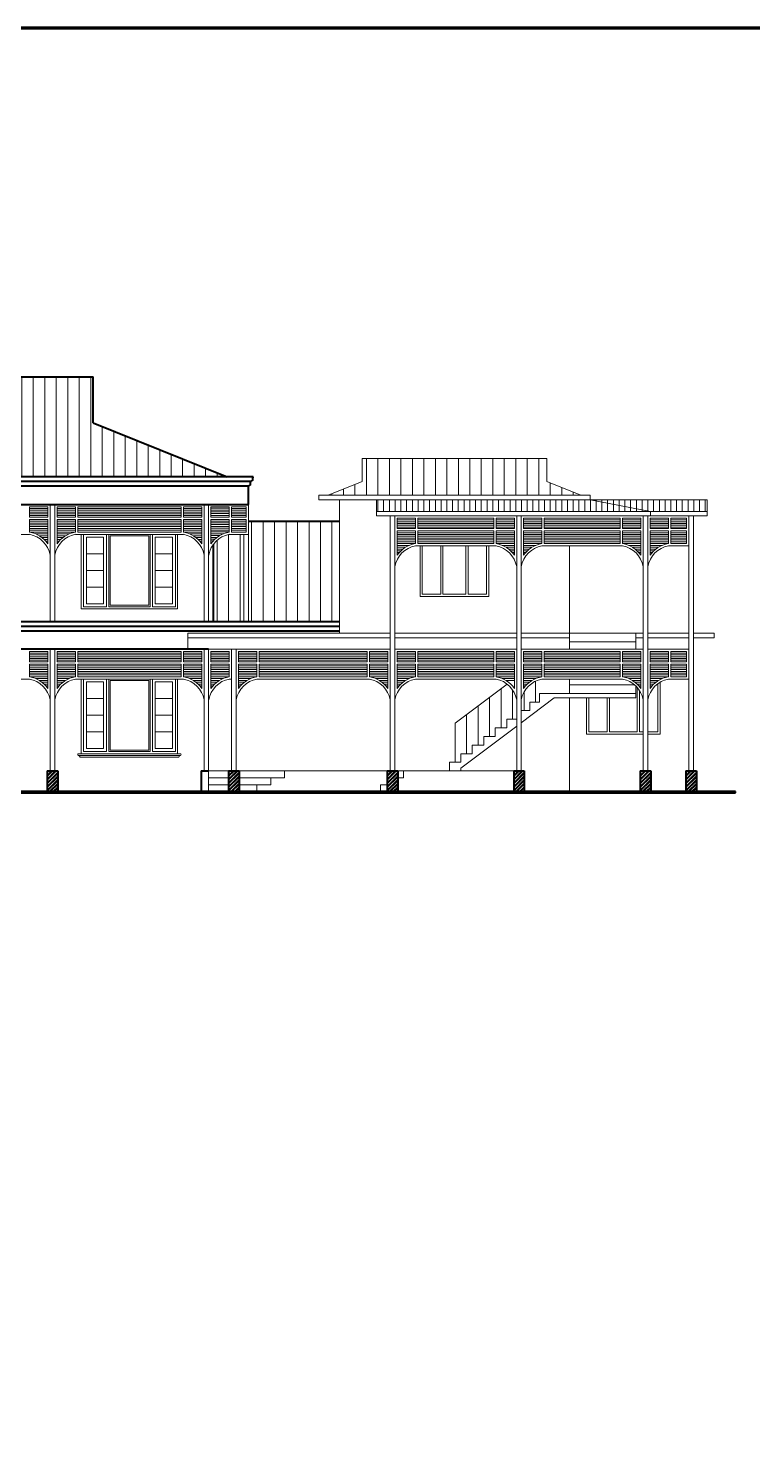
# Model space of a CAD drawing. Header units: inches. Extents: x 1367 to 15762, y 1989 to 8927.
# Drawn here: x 7820.79 to 7836.55, y 2019.5 to 2050.31 of the extents above; entities that cross this region are included whole.
import ezdxf

# ---------------------------------------------------------------- set-up
doc = ezdxf.new("R2010")
doc.units = ezdxf.units.IN
doc.header["$MEASUREMENT"] = 0
for name, color, linetype, lineweight in [('EXIST.', 21, 'Continuous', 20), ('FORM', 2, 'Continuous', 70), ('hatch', 8, 'Continuous', 5), ('proj', 31, 'Continuous', 15), ('wall', 1, 'Continuous', 40), ('win', 60, 'Continuous', 9)]:
    doc.layers.add(name, color=color, linetype=linetype, lineweight=lineweight)

msp = doc.modelspace()

# ---------------------------------------------------------------- hatches: boundary and pattern name
at = {"layer": 'hatch'}
h = msp.add_hatch(dxfattribs=at)
h.set_pattern_fill('ANSI31', color=256, scale=2, angle=45, style=0)
h.set_pattern_definition([(90, (8000.89374, 1702.89322), (-0.25, 6e-17), [])])
h.paths.add_polyline_path([(7807.306, 2040.54), (7813.46, 2040.54), (7814.024, 2040.54), (7816.21, 2041.425), (7818.396, 2040.54), (7818.96, 2040.54), (7825.114, 2040.54), (7822.198, 2041.72), (7822.198, 2042.72), (7810.222, 2042.72), (7810.222, 2041.72)])
h.paths.add_polyline_path([(7800.624, 2037.39), (7806.842, 2037.39), (7806.842, 2039.57), (7803.54, 2039.57), (7803.54, 2038.57)])
h.paths.add_polyline_path([(7806.942, 2037.39), (7807.61, 2037.39), (7807.61, 2039.069, 0.188543), (7807.26, 2039.29), (7806.942, 2039.29)])
h.paths.add_polyline_path([(7824.81, 2037.39), (7825.478, 2037.39), (7825.478, 2039.29), (7825.16, 2039.29, 0.188543), (7824.81, 2039.069)])
h.paths.add_polyline_path([(7825.578, 2037.39), (7827.56, 2037.39), (7827.56, 2039.57), (7825.578, 2039.57)])
h = msp.add_hatch(dxfattribs=at)
h.set_pattern_fill('ANSI31', color=256, scale=2, angle=45, style=0)
h.set_pattern_definition([(90, (8000.89374, 1787.51743), (-0.25, 6e-17), [])])
h.paths.add_polyline_path([(7827.31, 2040.14), (7832.81, 2040.14), (7832.069, 2040.44), (7832.069, 2040.944), (7828.051, 2040.944), (7828.051, 2040.44)])
h = msp.add_hatch(dxfattribs=at)
h.set_pattern_fill('ANSI31', color=256, angle=45, style=0)
h.set_pattern_definition([(90, (8000.89374, 1804.62472), (-0.125, 3e-17), [])])
h.paths.add_polyline_path([(7834.324, 2039.79), (7833.01, 2040.04), (7832.064, 2040.04), (7828.36, 2040.04), (7828.36, 2039.79)])
h.paths.add_polyline_path([(7833.01, 2040.04), (7834.324, 2039.79), (7835.56, 2039.79), (7835.56, 2040.04)])
at = {"layer": 'proj'}
h = msp.add_hatch(dxfattribs=at)
h.set_pattern_fill('ANSI32', color=256, scale=0.15, style=0)
h.set_pattern_definition([(45, (7843.912924, 1992.325075), (-0.039774756, 0.039774756), []), (45, (7843.93944, 1992.325075), (-0.039774756, 0.039774756), [])])
h.paths.add_polyline_path([(7821.195, 2033.69), (7821.425, 2033.69), (7821.425, 2034.14), (7821.195, 2034.14)])
h = msp.add_hatch(dxfattribs=at)
h.set_pattern_fill('ANSI32', color=256, scale=0.15, style=0)
h.set_pattern_definition([(45, (7847.862924, 1992.325075), (-0.039774756, 0.039774756), []), (45, (7847.88944, 1992.325075), (-0.039774756, 0.039774756), [])])
h.paths.add_polyline_path([(7825.145, 2033.69), (7825.375, 2033.69), (7825.375, 2034.14), (7825.145, 2034.14)])
h = msp.add_hatch(dxfattribs=at)
h.set_pattern_fill('ANSI32', color=256, scale=0.15, style=0)
h.set_pattern_definition([(45, (7851.312924, 1992.325075), (-0.039774756, 0.039774756), []), (45, (7851.33944, 1992.325075), (-0.039774756, 0.039774756), [])])
h.paths.add_polyline_path([(7828.595, 2033.69), (7828.825, 2033.69), (7828.825, 2034.14), (7828.595, 2034.14)])
h = msp.add_hatch(dxfattribs=at)
h.set_pattern_fill('ANSI32', color=256, scale=0.15, style=0)
h.set_pattern_definition([(45, (7854.06638, 1992.325075), (-0.039774756, 0.039774756), []), (45, (7854.0929, 1992.325075), (-0.039774756, 0.039774756), [])])
h.paths.add_polyline_path([(7831.349, 2033.69), (7831.579, 2033.69), (7831.579, 2034.14), (7831.349, 2034.14)])
h = msp.add_hatch(dxfattribs=at)
h.set_pattern_fill('ANSI32', color=256, scale=0.15, style=0)
h.set_pattern_definition([(45, (7856.81984, 1992.325075), (-0.039774756, 0.039774756), []), (45, (7856.846355, 1992.325075), (-0.039774756, 0.039774756), [])])
h.paths.add_polyline_path([(7834.102, 2033.69), (7834.332, 2033.69), (7834.332, 2034.14), (7834.102, 2034.14)])
h = msp.add_hatch(dxfattribs=at)
h.set_pattern_fill('ANSI32', color=256, scale=0.15, style=0)
h.set_pattern_definition([(45, (7857.812924, 1992.325075), (-0.039774756, 0.039774756), []), (45, (7857.83944, 1992.325075), (-0.039774756, 0.039774756), [])])
h.paths.add_polyline_path([(7835.095, 2033.69), (7835.325, 2033.69), (7835.325, 2034.14), (7835.095, 2034.14)])
at = {"layer": 'wall'}
for points in [[(7816.21, 2033.69), (7832.41, 2033.69), (7832.41, 2033.66), (7816.21, 2033.66)], [(7836.177, 2033.69), (7832.416, 2033.69), (7832.416, 2033.66), (7836.177, 2033.66)]]:
    msp.add_hatch(color=256, dxfattribs=at).paths.add_polyline_path(points)

# ---------------------------------------------------------------- linework, layer by layer
at = {"layer": 'EXIST.'}
for p, q in [((7832.069, 2040.944), (7828.051, 2040.944)), ((7828.051, 2040.44), (7828.051, 2040.944)), ((7832.069, 2040.44), (7832.069, 2040.944)), ((7828.051, 2040.44), (7827.31, 2040.14)), ((7832.069, 2040.44), (7832.81, 2040.14)), ((7833.01, 2040.14), (7827.11, 2040.14)), ((7827.11, 2040.04), (7827.11, 2040.14)), ((7833.01, 2040.04), (7827.11, 2040.04)), ((7827.56, 2037.14), (7827.56, 2040.04)), ((7828.36, 2039.69), (7828.36, 2040.04)), ((7833.01, 2040.04), (7832.064, 2040.04)), ((7833.01, 2040.04), (7833.01, 2040.14)), ((7833.01, 2040.04), (7834.324, 2039.79)), ((7833.01, 2040.04), (7835.56, 2040.04)), ((7835.56, 2040.04), (7835.56, 2039.79)), ((7821.21, 2039.89), (7820.81, 2039.89)), ((7820.81, 2039.89), (7820.81, 2039.665)), ((7821.21, 2039.665), (7820.81, 2039.665)), ((7821.21, 2039.665), (7821.21, 2039.89)), ((7821.26, 2039.94), (7821.26, 2037.39)), ((7821.36, 2039.34), (7821.36, 2039.94)), ((7821.41, 2039.665), (7821.41, 2039.89)), ((7821.41, 2039.89), (7821.81, 2039.89)), ((7821.41, 2039.665), (7821.81, 2039.665)), ((7821.81, 2039.89), (7821.81, 2039.665)), ((7821.86, 2039.89), (7824.11, 2039.89)), ((7821.86, 2039.89), (7821.86, 2039.665)), ((7821.86, 2039.665), (7824.11, 2039.665)), ((7824.11, 2039.89), (7824.11, 2039.665)), ((7824.16, 2039.89), (7824.56, 2039.89)), ((7824.16, 2039.89), (7824.16, 2039.665)), ((7824.16, 2039.665), (7824.56, 2039.665)), ((7824.56, 2039.665), (7824.56, 2039.89)), ((7824.61, 2039.94), (7824.61, 2037.39)), ((7824.71, 2039.94), (7824.71, 2037.39)), ((7825.16, 2039.89), (7824.76, 2039.89)), ((7824.76, 2039.665), (7824.76, 2039.89)), ((7825.16, 2039.665), (7824.76, 2039.665)), ((7825.16, 2039.89), (7825.16, 2039.665)), ((7825.528, 2039.89), (7825.21, 2039.89)), ((7825.21, 2039.89), (7825.21, 2039.665)), ((7825.528, 2039.665), (7825.21, 2039.665)), ((7825.528, 2039.89), (7825.528, 2039.665)), ((7825.578, 2039.94), (7825.578, 2039.29)), ((7825.578, 2039.94), (7825.578, 2037.39)), ((7828.36, 2039.79), (7835.56, 2039.79)), ((7828.36, 2039.69), (7831.514, 2039.69)), ((7828.66, 2039.69), (7828.66, 2034.14)), ((7828.76, 2039.69), (7828.76, 2034.14)), ((7831.414, 2039.69), (7831.414, 2034.14)), ((7831.414, 2039.69), (7831.414, 2034.14)), ((7831.514, 2039.69), (7831.514, 2034.14)), ((7835.56, 2039.69), (7831.514, 2039.69)), ((7834.167, 2039.69), (7834.167, 2034.14)), ((7834.167, 2039.69), (7834.167, 2034.14)), ((7834.267, 2039.69), (7834.267, 2034.14)), ((7835.16, 2039.69), (7834.267, 2039.69)), ((7834.324, 2039.69), (7834.324, 2039.79)), ((7835.16, 2039.69), (7835.16, 2034.14)), ((7835.26, 2039.69), (7835.26, 2034.14)), ((7835.56, 2039.69), (7835.56, 2039.79)), ((7820.81, 2039.615), (7821.21, 2039.615)), ((7820.81, 2039.615), (7820.81, 2039.34)), ((7821.21, 2039.615), (7820.81, 2039.615)), ((7821.21, 2039.615), (7820.81, 2039.615)), ((7820.815, 2039.34), (7820.81, 2039.34)), ((7821.21, 2039.085), (7821.21, 2039.615)), ((7821.36, 2039.34), (7821.36, 2037.39)), ((7821.41, 2039.615), (7821.81, 2039.615)), ((7821.41, 2039.615), (7821.81, 2039.615)), ((7821.41, 2039.085), (7821.41, 2039.615)), ((7821.81, 2039.615), (7821.41, 2039.615)), ((7821.805, 2039.34), (7821.81, 2039.34)), ((7821.81, 2039.615), (7821.81, 2039.34)), ((7821.86, 2039.615), (7821.86, 2039.34)), ((7821.86, 2039.615), (7824.11, 2039.615)), ((7821.86, 2039.615), (7824.11, 2039.615)), ((7824.11, 2039.615), (7821.86, 2039.615)), ((7821.86, 2039.34), (7824.11, 2039.34)), ((7824.11, 2039.615), (7824.11, 2039.34)), ((7824.56, 2039.615), (7824.16, 2039.615)), ((7824.16, 2039.615), (7824.16, 2039.34)), ((7824.16, 2039.615), (7824.56, 2039.615)), ((7824.16, 2039.615), (7824.56, 2039.615)), ((7824.16, 2039.34), (7824.165, 2039.34)), ((7824.56, 2039.085), (7824.56, 2039.615)), ((7824.76, 2039.085), (7824.76, 2039.615)), ((7825.16, 2039.615), (7824.76, 2039.615)), ((7825.16, 2039.34), (7825.155, 2039.34)), ((7825.16, 2039.615), (7825.16, 2039.34)), ((7825.528, 2039.615), (7825.21, 2039.615)), ((7825.21, 2039.615), (7825.21, 2039.34)), ((7825.528, 2039.34), (7825.21, 2039.34)), ((7825.528, 2039.615), (7825.528, 2039.34)), ((7828.81, 2039.64), (7829.21, 2039.64)), ((7828.81, 2039.415), (7828.81, 2039.64)), ((7828.81, 2039.415), (7829.21, 2039.415)), ((7829.21, 2039.365), (7828.81, 2039.365)), ((7828.81, 2038.835), (7828.81, 2039.365)), ((7828.81, 2039.365), (7829.21, 2039.365)), ((7828.81, 2039.365), (7829.21, 2039.365)), ((7829.21, 2039.64), (7829.21, 2039.415)), ((7829.21, 2039.365), (7829.21, 2039.09)), ((7830.914, 2039.64), (7829.26, 2039.64)), ((7829.26, 2039.64), (7829.26, 2039.415)), ((7830.914, 2039.415), (7829.26, 2039.415)), ((7829.26, 2039.365), (7830.914, 2039.365)), ((7830.914, 2039.365), (7829.26, 2039.365)), ((7830.914, 2039.365), (7829.26, 2039.365)), ((7829.26, 2039.365), (7829.26, 2039.09)), ((7830.914, 2039.64), (7830.914, 2039.415)), ((7830.914, 2039.365), (7830.914, 2039.09)), ((7830.964, 2039.64), (7830.964, 2039.415)), ((7831.364, 2039.64), (7830.964, 2039.64)), ((7831.364, 2039.415), (7830.964, 2039.415)), ((7830.964, 2039.365), (7831.364, 2039.365)), ((7830.964, 2039.365), (7830.964, 2039.09)), ((7831.364, 2039.365), (7830.964, 2039.365)), ((7831.364, 2039.365), (7830.964, 2039.365)), ((7831.364, 2039.415), (7831.364, 2039.64)), ((7831.364, 2038.835), (7831.364, 2039.365)), ((7831.564, 2039.64), (7831.964, 2039.64)), ((7831.564, 2039.415), (7831.564, 2039.64)), ((7831.564, 2039.415), (7831.964, 2039.415)), ((7831.964, 2039.365), (7831.564, 2039.365)), ((7831.564, 2038.835), (7831.564, 2039.365)), ((7831.564, 2039.365), (7831.964, 2039.365)), ((7831.564, 2039.365), (7831.964, 2039.365)), ((7831.964, 2039.64), (7831.964, 2039.415)), ((7831.964, 2039.365), (7831.964, 2039.09)), ((7833.667, 2039.64), (7832.014, 2039.64)), ((7832.014, 2039.64), (7832.014, 2039.415)), ((7833.667, 2039.415), (7832.014, 2039.415)), ((7832.014, 2039.365), (7833.667, 2039.365)), ((7833.667, 2039.365), (7832.014, 2039.365)), ((7833.667, 2039.365), (7832.014, 2039.365)), ((7832.014, 2039.365), (7832.014, 2039.09)), ((7833.667, 2039.64), (7833.667, 2039.415)), ((7833.667, 2039.365), (7833.667, 2039.09)), ((7833.717, 2039.64), (7833.717, 2039.415)), ((7834.117, 2039.64), (7833.717, 2039.64)), ((7834.117, 2039.415), (7833.717, 2039.415)), ((7833.717, 2039.365), (7834.117, 2039.365)), ((7833.717, 2039.365), (7833.717, 2039.09)), ((7834.117, 2039.365), (7833.717, 2039.365)), ((7834.117, 2039.365), (7833.717, 2039.365)), ((7834.117, 2039.415), (7834.117, 2039.64)), ((7834.117, 2038.835), (7834.117, 2039.365)), ((7834.317, 2039.64), (7834.717, 2039.64)), ((7834.317, 2039.415), (7834.317, 2039.64)), ((7834.317, 2039.415), (7834.717, 2039.415)), ((7834.717, 2039.365), (7834.317, 2039.365)), ((7834.317, 2038.835), (7834.317, 2039.365)), ((7834.317, 2039.365), (7834.717, 2039.365)), ((7834.317, 2039.365), (7834.717, 2039.365)), ((7834.717, 2039.64), (7834.717, 2039.415)), ((7834.717, 2039.365), (7834.717, 2039.09)), ((7834.767, 2039.64), (7835.11, 2039.64)), ((7834.767, 2039.64), (7834.767, 2039.415)), ((7834.767, 2039.415), (7835.11, 2039.415)), ((7835.11, 2039.365), (7834.767, 2039.365)), ((7834.767, 2039.365), (7835.11, 2039.365)), ((7834.767, 2039.365), (7835.11, 2039.365)), ((7834.767, 2039.365), (7834.767, 2039.09)), ((7835.11, 2039.64), (7835.11, 2039.415)), ((7835.11, 2039.365), (7835.11, 2039.09)), ((7820.81, 2039.29), (7818.11, 2039.29)), ((7821.81, 2039.29), (7824.16, 2039.29)), ((7825.578, 2039.29), (7825.16, 2039.29)), ((7825.478, 2039.29), (7825.478, 2037.39)), ((7829.205, 2039.09), (7829.21, 2039.09)), ((7830.964, 2039.04), (7829.21, 2039.04)), ((7830.914, 2039.09), (7829.26, 2039.09)), ((7830.968, 2039.09), (7830.964, 2039.09)), ((7831.959, 2039.09), (7831.964, 2039.09)), ((7833.717, 2039.04), (7831.964, 2039.04)), ((7833.667, 2039.09), (7832.014, 2039.09)), ((7832.56, 2037.14), (7832.56, 2039.04)), ((7833.722, 2039.09), (7833.717, 2039.09)), ((7834.712, 2039.09), (7834.717, 2039.09)), ((7834.717, 2039.04), (7835.16, 2039.04)), ((7834.767, 2039.09), (7835.11, 2039.09)), ((7828.66, 2037.14), (7824.26, 2037.14)), ((7824.26, 2037.04), (7824.26, 2037.14)), ((7828.66, 2037.04), (7824.26, 2037.04)), ((7824.26, 2037.04), (7824.26, 2036.79)), ((7831.414, 2037.14), (7828.76, 2037.14)), ((7831.414, 2037.04), (7828.76, 2037.04)), ((7834.167, 2037.14), (7831.514, 2037.14)), ((7832.56, 2037.04), (7831.514, 2037.04)), ((7832.56, 2036.79), (7832.56, 2037.14)), ((7834.01, 2036.953), (7832.56, 2036.953)), ((7834.01, 2036.79), (7834.01, 2037.14)), ((7834.167, 2037.04), (7834.01, 2037.04)), ((7835.16, 2037.14), (7834.267, 2037.14)), ((7835.16, 2037.04), (7834.267, 2037.04)), ((7835.71, 2037.14), (7835.26, 2037.14)), ((7835.71, 2037.04), (7835.26, 2037.04)), ((7835.71, 2037.04), (7835.71, 2037.14)), ((7821.21, 2036.74), (7820.81, 2036.74)), ((7820.81, 2036.74), (7820.81, 2036.515)), ((7821.21, 2036.515), (7821.21, 2036.74)), ((7821.26, 2036.79), (7821.26, 2034.14)), ((7821.36, 2036.19), (7821.36, 2036.79)), ((7821.41, 2036.74), (7821.81, 2036.74)), ((7821.41, 2036.515), (7821.41, 2036.74)), ((7821.81, 2036.74), (7821.81, 2036.515)), ((7821.86, 2036.74), (7824.11, 2036.74)), ((7821.86, 2036.74), (7821.86, 2036.515)), ((7824.11, 2036.74), (7824.11, 2036.515)), ((7824.16, 2036.74), (7824.56, 2036.74)), ((7824.16, 2036.74), (7824.16, 2036.515)), ((7824.56, 2036.515), (7824.56, 2036.74)), ((7824.61, 2036.79), (7824.61, 2034.14)), ((7824.71, 2033.69), (7824.71, 2036.79)), ((7824.71, 2036.79), (7828.66, 2036.79)), ((7824.76, 2036.515), (7824.76, 2036.74)), ((7825.16, 2036.74), (7824.76, 2036.74)), ((7825.16, 2036.74), (7825.16, 2036.515)), ((7825.21, 2036.79), (7825.21, 2034.14)), ((7825.31, 2036.79), (7825.31, 2034.14)), ((7825.36, 2036.74), (7825.76, 2036.74)), ((7825.36, 2036.515), (7825.36, 2036.74)), ((7825.76, 2036.74), (7825.76, 2036.515)), ((7825.81, 2036.74), (7828.16, 2036.74)), ((7825.81, 2036.74), (7825.81, 2036.515)), ((7828.16, 2036.74), (7828.16, 2036.515)), ((7828.21, 2036.74), (7828.21, 2036.515)), ((7828.61, 2036.74), (7828.21, 2036.74)), ((7828.61, 2036.515), (7828.61, 2036.74)), ((7828.76, 2036.79), (7831.414, 2036.79)), ((7828.81, 2036.74), (7829.21, 2036.74)), ((7828.81, 2036.515), (7828.81, 2036.74)), ((7829.21, 2036.74), (7829.21, 2036.515)), ((7830.914, 2036.74), (7829.26, 2036.74)), ((7829.26, 2036.74), (7829.26, 2036.515)), ((7830.914, 2036.74), (7830.914, 2036.515)), ((7830.964, 2036.74), (7830.964, 2036.515)), ((7831.364, 2036.74), (7830.964, 2036.74)), ((7831.364, 2036.515), (7831.364, 2036.74)), ((7831.514, 2036.79), (7834.167, 2036.79)), ((7831.564, 2036.74), (7831.964, 2036.74)), ((7831.564, 2036.515), (7831.564, 2036.74)), ((7831.964, 2036.74), (7831.964, 2036.515)), ((7833.667, 2036.74), (7832.014, 2036.74)), ((7832.014, 2036.74), (7832.014, 2036.515)), ((7833.667, 2036.74), (7833.667, 2036.515)), ((7833.717, 2036.74), (7833.717, 2036.515)), ((7834.117, 2036.74), (7833.717, 2036.74)), ((7834.117, 2036.515), (7834.117, 2036.74)), ((7835.16, 2036.79), (7834.267, 2036.79)), ((7834.317, 2036.74), (7834.717, 2036.74)), ((7834.317, 2036.515), (7834.317, 2036.74)), ((7834.717, 2036.74), (7834.717, 2036.515)), ((7834.767, 2036.74), (7835.11, 2036.74)), ((7834.767, 2036.74), (7834.767, 2036.515)), ((7835.11, 2036.74), (7835.11, 2036.515)), ((7821.21, 2036.515), (7820.81, 2036.515)), ((7821.21, 2036.465), (7820.81, 2036.465)), ((7820.81, 2036.465), (7820.81, 2036.19)), ((7821.21, 2035.935), (7821.21, 2036.465)), ((7821.41, 2036.515), (7821.81, 2036.515)), ((7821.81, 2036.465), (7821.41, 2036.465)), ((7821.41, 2035.935), (7821.41, 2036.465)), ((7821.41, 2036.465), (7821.81, 2036.465)), ((7821.41, 2036.465), (7821.81, 2036.465)), ((7821.81, 2036.465), (7821.81, 2036.19)), ((7821.86, 2036.515), (7824.11, 2036.515)), ((7824.11, 2036.465), (7821.86, 2036.465)), ((7821.86, 2036.465), (7824.11, 2036.465)), ((7821.86, 2036.465), (7824.11, 2036.465)), ((7821.86, 2036.465), (7821.86, 2036.19)), ((7824.11, 2036.465), (7824.11, 2036.19)), ((7824.16, 2036.515), (7824.56, 2036.515)), ((7824.16, 2036.465), (7824.56, 2036.465)), ((7824.16, 2036.465), (7824.56, 2036.465)), ((7824.16, 2036.465), (7824.16, 2036.19)), ((7824.56, 2036.465), (7824.16, 2036.465)), ((7824.56, 2035.935), (7824.56, 2036.465)), ((7825.16, 2036.515), (7824.76, 2036.515)), ((7824.76, 2035.935), (7824.76, 2036.465)), ((7824.76, 2036.465), (7825.16, 2036.465)), ((7825.16, 2036.465), (7824.76, 2036.465)), ((7825.16, 2036.465), (7824.76, 2036.465)), ((7825.16, 2036.465), (7825.16, 2036.19)), ((7825.36, 2036.515), (7825.76, 2036.515)), ((7825.76, 2036.465), (7825.36, 2036.465)), ((7825.36, 2035.935), (7825.36, 2036.465)), ((7825.36, 2036.465), (7825.76, 2036.465)), ((7825.36, 2036.465), (7825.76, 2036.465)), ((7825.76, 2036.465), (7825.76, 2036.19)), ((7825.81, 2036.515), (7828.16, 2036.515)), ((7828.16, 2036.465), (7825.81, 2036.465)), ((7825.81, 2036.465), (7828.16, 2036.465)), ((7825.81, 2036.465), (7828.16, 2036.465)), ((7825.81, 2036.465), (7825.81, 2036.19)), ((7828.16, 2036.465), (7828.16, 2036.19)), ((7828.61, 2036.515), (7828.21, 2036.515)), ((7828.21, 2036.465), (7828.61, 2036.465)), ((7828.21, 2036.465), (7828.21, 2036.19)), ((7828.61, 2036.465), (7828.21, 2036.465)), ((7828.61, 2036.465), (7828.21, 2036.465)), ((7828.61, 2035.935), (7828.61, 2036.465)), ((7828.81, 2036.515), (7829.21, 2036.515)), ((7829.21, 2036.465), (7828.81, 2036.465)), ((7828.81, 2035.935), (7828.81, 2036.465)), ((7828.81, 2036.465), (7829.21, 2036.465)), ((7828.81, 2036.465), (7829.21, 2036.465)), ((7829.21, 2036.465), (7829.21, 2036.19)), ((7830.914, 2036.515), (7829.26, 2036.515)), ((7829.26, 2036.465), (7830.914, 2036.465)), ((7830.914, 2036.465), (7829.26, 2036.465)), ((7830.914, 2036.465), (7829.26, 2036.465)), ((7829.26, 2036.465), (7829.26, 2036.19)), ((7830.914, 2036.465), (7830.914, 2036.19)), ((7831.364, 2036.515), (7830.964, 2036.515)), ((7830.964, 2036.465), (7831.364, 2036.465)), ((7830.964, 2036.465), (7830.964, 2036.19)), ((7831.364, 2036.465), (7830.964, 2036.465)), ((7831.364, 2036.465), (7830.964, 2036.465)), ((7831.364, 2035.935), (7831.364, 2036.465)), ((7831.564, 2036.515), (7831.964, 2036.515)), ((7831.964, 2036.465), (7831.564, 2036.465)), ((7831.564, 2035.935), (7831.564, 2036.465)), ((7831.564, 2036.465), (7831.964, 2036.465)), ((7831.564, 2036.465), (7831.964, 2036.465)), ((7831.964, 2036.465), (7831.964, 2036.19)), ((7833.667, 2036.515), (7832.014, 2036.515)), ((7832.014, 2036.465), (7833.667, 2036.465)), ((7833.667, 2036.465), (7832.014, 2036.465)), ((7833.667, 2036.465), (7832.014, 2036.465)), ((7832.014, 2036.465), (7832.014, 2036.19)), ((7833.667, 2036.465), (7833.667, 2036.19)), ((7834.117, 2036.515), (7833.717, 2036.515)), ((7833.717, 2036.465), (7834.117, 2036.465)), ((7833.717, 2036.465), (7833.717, 2036.19)), ((7834.117, 2036.465), (7833.717, 2036.465)), ((7834.117, 2036.465), (7833.717, 2036.465)), ((7834.117, 2035.935), (7834.117, 2036.465)), ((7834.317, 2036.515), (7834.717, 2036.515)), ((7834.717, 2036.465), (7834.317, 2036.465)), ((7834.317, 2035.935), (7834.317, 2036.465)), ((7834.317, 2036.465), (7834.717, 2036.465)), ((7834.317, 2036.465), (7834.717, 2036.465)), ((7834.717, 2036.465), (7834.717, 2036.19)), ((7834.767, 2036.515), (7835.11, 2036.515)), ((7835.11, 2036.465), (7834.767, 2036.465)), ((7834.767, 2036.465), (7835.11, 2036.465)), ((7834.767, 2036.465), (7835.11, 2036.465)), ((7834.767, 2036.465), (7834.767, 2036.19)), ((7835.11, 2036.465), (7835.11, 2036.19)), ((7820.81, 2036.14), (7818.26, 2036.14)), ((7820.815, 2036.19), (7820.81, 2036.19)), ((7821.36, 2036.19), (7821.36, 2034.14)), ((7821.805, 2036.19), (7821.81, 2036.19)), ((7821.81, 2036.14), (7824.16, 2036.14)), ((7821.86, 2036.19), (7824.11, 2036.19)), ((7824.16, 2036.19), (7824.165, 2036.19)), ((7825.16, 2036.19), (7825.155, 2036.19)), ((7825.16, 2036.14), (7825.21, 2036.14)), ((7825.755, 2036.19), (7825.76, 2036.19)), ((7825.76, 2036.14), (7828.21, 2036.14)), ((7825.81, 2036.19), (7828.16, 2036.19)), ((7828.215, 2036.19), (7828.21, 2036.19)), ((7829.205, 2036.19), (7829.21, 2036.19)), ((7830.964, 2036.14), (7829.21, 2036.14)), ((7830.914, 2036.19), (7829.26, 2036.19)), ((7830.968, 2036.19), (7830.964, 2036.19)), ((7831.959, 2036.19), (7831.964, 2036.19)), ((7833.717, 2036.14), (7831.964, 2036.14)), ((7833.667, 2036.19), (7832.014, 2036.19)), ((7832.56, 2035.828), (7832.56, 2036.14)), ((7833.977, 2036.015), (7832.56, 2036.015)), ((7833.722, 2036.19), (7833.717, 2036.19)), ((7834.01, 2035.728), (7834.01, 2035.985)), ((7834.712, 2036.19), (7834.717, 2036.19)), ((7834.717, 2036.14), (7835.16, 2036.14)), ((7834.767, 2036.19), (7835.11, 2036.19)), ((7831.514, 2035.189), (7832.231, 2035.728)), ((7831.698, 2035.453), (7831.698, 2035.64)), ((7831.698, 2035.64), (7831.91, 2035.64)), ((7831.91, 2035.828), (7834.01, 2035.828)), ((7831.91, 2035.64), (7831.91, 2035.828)), ((7832.231, 2035.728), (7834.01, 2035.728)), ((7832.56, 2033.69), (7832.56, 2035.728)), ((7831.514, 2035.453), (7831.698, 2035.453)), ((7830.198, 2034.203), (7831.414, 2035.114)), ((7830.948, 2034.89), (7830.948, 2035.078)), ((7830.948, 2035.078), (7831.198, 2035.078)), ((7831.198, 2035.078), (7831.198, 2035.265)), ((7831.198, 2035.265), (7831.414, 2035.265)), ((7830.698, 2034.703), (7830.698, 2034.89)), ((7830.698, 2034.89), (7830.948, 2034.89)), ((7824.091, 2034.515), (7821.879, 2034.515)), ((7824.091, 2034.478), (7821.879, 2034.478)), ((7821.91, 2034.44), (7824.06, 2034.44)), ((7830.198, 2034.328), (7830.198, 2034.515)), ((7830.198, 2034.515), (7830.448, 2034.515)), ((7830.448, 2034.515), (7830.448, 2034.703)), ((7830.448, 2034.703), (7830.698, 2034.703)), ((7828.948, 2034.14), (7828.948, 2033.99)), ((7829.948, 2034.14), (7829.948, 2034.328)), ((7829.948, 2034.328), (7830.198, 2034.328)), ((7830.198, 2034.203), (7830.198, 2034.14)), ((7828.595, 2033.84), (7828.448, 2033.84)), ((7828.448, 2033.84), (7828.448, 2033.69)), ((7828.948, 2033.99), (7828.825, 2033.99))]:
    msp.add_line(p, q, dxfattribs=at)
for centre, radius, start, end in [((7820.702, 2038.732), 0.619, 34.759, 79.4694), ((7821.919, 2038.732), 0.619, 100.5306, 145.241), ((7824.052, 2038.732), 0.619, 34.759, 79.4694), ((7825.269, 2038.732), 0.619, 100.5306, 145.241), ((7820.702, 2038.732), 0.569, 10.985, 79.015), ((7821.919, 2038.732), 0.569, 100.985, 169.015), ((7824.052, 2038.732), 0.569, 10.985, 79.015), ((7825.269, 2038.732), 0.569, 100.985, 169.015), ((7829.319, 2038.482), 0.569, 100.985, 169.015), ((7829.319, 2038.482), 0.619, 100.5306, 145.241), ((7830.855, 2038.482), 0.569, 10.985, 79.015), ((7830.855, 2038.482), 0.619, 34.759, 79.4694), ((7832.072, 2038.482), 0.569, 100.985, 169.015), ((7832.072, 2038.482), 0.619, 100.5306, 145.241), ((7833.609, 2038.482), 0.569, 10.985, 79.015), ((7833.609, 2038.482), 0.619, 34.759, 79.4694), ((7834.825, 2038.482), 0.569, 100.985, 169.015), ((7834.825, 2038.482), 0.619, 100.5306, 145.241), ((7820.702, 2035.582), 0.569, 10.985, 79.015), ((7820.702, 2035.582), 0.619, 34.759, 79.4694), ((7821.919, 2035.582), 0.569, 100.985, 169.015), ((7821.919, 2035.582), 0.619, 100.5306, 145.241), ((7824.052, 2035.582), 0.569, 10.985, 79.015), ((7824.052, 2035.582), 0.619, 34.759, 79.4694), ((7825.269, 2035.582), 0.569, 100.985, 169.015), ((7825.269, 2035.582), 0.619, 100.5306, 145.241), ((7825.869, 2035.582), 0.569, 100.985, 169.015), ((7825.869, 2035.582), 0.619, 100.5306, 145.241), ((7828.102, 2035.582), 0.569, 10.985, 79.015), ((7828.102, 2035.582), 0.619, 34.759, 79.4694), ((7829.319, 2035.582), 0.569, 100.985, 169.015), ((7829.319, 2035.582), 0.619, 100.5306, 145.241), ((7830.855, 2035.582), 0.569, 10.985, 79.015), ((7830.855, 2035.582), 0.619, 34.759, 79.4694), ((7832.072, 2035.582), 0.569, 100.985, 169.015), ((7832.072, 2035.582), 0.619, 100.5306, 145.241), ((7833.609, 2035.582), 0.569, 10.985, 79.015), ((7833.609, 2035.582), 0.619, 34.759, 79.4694), ((7834.825, 2035.582), 0.569, 100.985, 169.015), ((7834.825, 2035.582), 0.619, 100.5306, 145.241), ((7821.879, 2034.496), 0.0188, 90, 270), ((7821.873, 2034.441), 0.0373, 358.9907, 80.6204), ((7824.097, 2034.441), 0.0373, 99.3796, 181.0093), ((7824.091, 2034.496), 0.0188, 270, 90)]:
    msp.add_arc(centre, radius, start, end, dxfattribs=at)
at = {"layer": 'FORM'}
msp.add_lwpolyline([(7797.224, 2050.306), (7797.224, 1988.685), (7890.768, 1988.685), (7890.768, 2050.306)], close=True, dxfattribs=at)
at = {"layer": 'hatch'}
for p, q in [((7820.81, 2039.853), (7821.21, 2039.853)), ((7820.81, 2039.815), (7821.21, 2039.815)), ((7820.81, 2039.776), (7821.21, 2039.776)), ((7820.81, 2039.737), (7821.21, 2039.737)), ((7820.81, 2039.699), (7821.21, 2039.699)), ((7821.81, 2039.853), (7821.41, 2039.853)), ((7821.81, 2039.815), (7821.41, 2039.815)), ((7821.81, 2039.776), (7821.41, 2039.776)), ((7821.81, 2039.737), (7821.41, 2039.737)), ((7821.81, 2039.699), (7821.41, 2039.699)), ((7821.86, 2039.853), (7824.11, 2039.853)), ((7821.86, 2039.815), (7824.11, 2039.815)), ((7821.86, 2039.776), (7824.11, 2039.776)), ((7821.86, 2039.737), (7824.11, 2039.737)), ((7821.86, 2039.699), (7824.11, 2039.699)), ((7824.16, 2039.853), (7824.56, 2039.853)), ((7824.16, 2039.815), (7824.56, 2039.815)), ((7824.16, 2039.776), (7824.56, 2039.776)), ((7824.16, 2039.737), (7824.56, 2039.737)), ((7824.16, 2039.699), (7824.56, 2039.699)), ((7825.16, 2039.857), (7824.76, 2039.857)), ((7825.16, 2039.819), (7824.76, 2039.819)), ((7825.16, 2039.78), (7824.76, 2039.78)), ((7825.16, 2039.741), (7824.76, 2039.741)), ((7825.16, 2039.703), (7824.76, 2039.703)), ((7825.528, 2039.853), (7825.21, 2039.853)), ((7825.528, 2039.815), (7825.21, 2039.815)), ((7825.528, 2039.776), (7825.21, 2039.776)), ((7825.528, 2039.737), (7825.21, 2039.737)), ((7825.528, 2039.699), (7825.21, 2039.699)), ((7820.81, 2039.576), (7821.21, 2039.576)), ((7820.81, 2039.537), (7821.21, 2039.537)), ((7820.81, 2039.498), (7821.21, 2039.498)), ((7820.81, 2039.458), (7821.21, 2039.458)), ((7820.81, 2039.418), (7821.21, 2039.418)), ((7820.81, 2039.379), (7821.21, 2039.379)), ((7820.81, 2039.34), (7821.21, 2039.34)), ((7821.81, 2039.576), (7821.41, 2039.576)), ((7821.81, 2039.537), (7821.41, 2039.537)), ((7821.81, 2039.498), (7821.41, 2039.498)), ((7821.81, 2039.458), (7821.41, 2039.458)), ((7821.81, 2039.418), (7821.41, 2039.418)), ((7821.81, 2039.379), (7821.41, 2039.379)), ((7821.803, 2039.34), (7821.41, 2039.34)), ((7821.86, 2039.576), (7824.11, 2039.576)), ((7821.86, 2039.537), (7824.11, 2039.537)), ((7821.86, 2039.498), (7824.11, 2039.498)), ((7821.86, 2039.458), (7824.11, 2039.458)), ((7821.86, 2039.418), (7824.11, 2039.418)), ((7821.86, 2039.379), (7824.11, 2039.379)), ((7824.16, 2039.576), (7824.56, 2039.576)), ((7824.16, 2039.537), (7824.56, 2039.537)), ((7824.16, 2039.498), (7824.56, 2039.498)), ((7824.16, 2039.458), (7824.56, 2039.458)), ((7824.16, 2039.418), (7824.56, 2039.418)), ((7824.16, 2039.379), (7824.56, 2039.379)), ((7824.167, 2039.34), (7824.56, 2039.34)), ((7825.16, 2039.58), (7824.76, 2039.58)), ((7825.16, 2039.541), (7824.76, 2039.541)), ((7825.16, 2039.502), (7824.76, 2039.502)), ((7825.16, 2039.462), (7824.76, 2039.462)), ((7825.16, 2039.422), (7824.76, 2039.422)), ((7825.16, 2039.383), (7824.76, 2039.383)), ((7825.16, 2039.344), (7824.76, 2039.344)), ((7825.528, 2039.576), (7825.21, 2039.576)), ((7825.528, 2039.537), (7825.21, 2039.537)), ((7825.528, 2039.498), (7825.21, 2039.498)), ((7825.528, 2039.458), (7825.21, 2039.458)), ((7825.528, 2039.418), (7825.21, 2039.418)), ((7825.528, 2039.379), (7825.21, 2039.379)), ((7829.21, 2039.603), (7828.81, 2039.603)), ((7829.21, 2039.565), (7828.81, 2039.565)), ((7829.21, 2039.526), (7828.81, 2039.526)), ((7829.21, 2039.487), (7828.81, 2039.487)), ((7829.21, 2039.449), (7828.81, 2039.449)), ((7830.914, 2039.603), (7829.26, 2039.603)), ((7830.914, 2039.565), (7829.26, 2039.565)), ((7830.914, 2039.526), (7829.26, 2039.526)), ((7830.914, 2039.487), (7829.26, 2039.487)), ((7830.914, 2039.449), (7829.26, 2039.449)), ((7830.964, 2039.603), (7831.364, 2039.603)), ((7830.964, 2039.565), (7831.364, 2039.565)), ((7830.964, 2039.526), (7831.364, 2039.526)), ((7830.964, 2039.487), (7831.364, 2039.487)), ((7830.964, 2039.449), (7831.364, 2039.449)), ((7831.964, 2039.603), (7831.564, 2039.603)), ((7831.964, 2039.565), (7831.564, 2039.565)), ((7831.964, 2039.526), (7831.564, 2039.526)), ((7831.964, 2039.487), (7831.564, 2039.487)), ((7831.964, 2039.449), (7831.564, 2039.449)), ((7833.667, 2039.603), (7832.014, 2039.603)), ((7833.667, 2039.565), (7832.014, 2039.565)), ((7833.667, 2039.526), (7832.014, 2039.526)), ((7833.667, 2039.487), (7832.014, 2039.487)), ((7833.667, 2039.449), (7832.014, 2039.449)), ((7833.717, 2039.603), (7834.117, 2039.603)), ((7833.717, 2039.565), (7834.117, 2039.565)), ((7833.717, 2039.526), (7834.117, 2039.526)), ((7833.717, 2039.487), (7834.117, 2039.487)), ((7833.717, 2039.449), (7834.117, 2039.449)), ((7834.717, 2039.603), (7834.317, 2039.603)), ((7834.717, 2039.565), (7834.317, 2039.565)), ((7834.717, 2039.526), (7834.317, 2039.526)), ((7834.717, 2039.487), (7834.317, 2039.487)), ((7834.717, 2039.449), (7834.317, 2039.449)), ((7834.767, 2039.603), (7835.11, 2039.603)), ((7834.767, 2039.565), (7835.11, 2039.565)), ((7834.767, 2039.526), (7835.11, 2039.526)), ((7834.767, 2039.487), (7835.11, 2039.487)), ((7834.767, 2039.449), (7835.11, 2039.449)), ((7820.947, 2039.3), (7821.21, 2039.3)), ((7821.025, 2039.259), (7821.21, 2039.259)), ((7821.081, 2039.22), (7821.21, 2039.22)), ((7821.127, 2039.181), (7821.21, 2039.181)), ((7821.165, 2039.142), (7821.21, 2039.142)), ((7821.673, 2039.3), (7821.41, 2039.3)), ((7821.595, 2039.259), (7821.41, 2039.259)), ((7821.539, 2039.22), (7821.41, 2039.22)), ((7821.493, 2039.181), (7821.41, 2039.181)), ((7821.456, 2039.142), (7821.41, 2039.142)), ((7824.297, 2039.3), (7824.56, 2039.3)), ((7824.375, 2039.259), (7824.56, 2039.259)), ((7824.431, 2039.22), (7824.56, 2039.22)), ((7824.477, 2039.181), (7824.56, 2039.181)), ((7824.515, 2039.142), (7824.56, 2039.142)), ((7825.033, 2039.304), (7824.76, 2039.304)), ((7824.952, 2039.263), (7824.76, 2039.263)), ((7824.894, 2039.224), (7824.76, 2039.224)), ((7824.848, 2039.185), (7824.76, 2039.185)), ((7824.809, 2039.146), (7824.76, 2039.146)), ((7829.21, 2039.326), (7828.81, 2039.326)), ((7829.21, 2039.287), (7828.81, 2039.287)), ((7829.21, 2039.248), (7828.81, 2039.248)), ((7829.21, 2039.208), (7828.81, 2039.208)), ((7829.21, 2039.168), (7828.81, 2039.168)), ((7829.21, 2039.129), (7828.81, 2039.129)), ((7829.21, 2039.09), (7828.81, 2039.09)), ((7829.073, 2039.05), (7828.81, 2039.05)), ((7830.914, 2039.326), (7829.26, 2039.326)), ((7830.914, 2039.287), (7829.26, 2039.287)), ((7830.914, 2039.248), (7829.26, 2039.248)), ((7830.914, 2039.208), (7829.26, 2039.208)), ((7830.914, 2039.168), (7829.26, 2039.168)), ((7830.914, 2039.129), (7829.26, 2039.129)), ((7830.964, 2039.326), (7831.364, 2039.326)), ((7830.964, 2039.287), (7831.364, 2039.287)), ((7830.964, 2039.248), (7831.364, 2039.248)), ((7830.964, 2039.208), (7831.364, 2039.208)), ((7830.964, 2039.168), (7831.364, 2039.168)), ((7830.964, 2039.129), (7831.364, 2039.129)), ((7830.964, 2039.09), (7831.364, 2039.09)), ((7831.101, 2039.05), (7831.364, 2039.05)), ((7831.964, 2039.326), (7831.564, 2039.326)), ((7831.964, 2039.287), (7831.564, 2039.287)), ((7831.964, 2039.248), (7831.564, 2039.248)), ((7831.964, 2039.208), (7831.564, 2039.208)), ((7831.964, 2039.168), (7831.564, 2039.168)), ((7831.964, 2039.129), (7831.564, 2039.129)), ((7831.964, 2039.09), (7831.564, 2039.09)), ((7831.827, 2039.05), (7831.564, 2039.05)), ((7833.667, 2039.326), (7832.014, 2039.326)), ((7833.667, 2039.287), (7832.014, 2039.287)), ((7833.667, 2039.248), (7832.014, 2039.248)), ((7833.667, 2039.208), (7832.014, 2039.208)), ((7833.667, 2039.168), (7832.014, 2039.168)), ((7833.667, 2039.129), (7832.014, 2039.129)), ((7833.717, 2039.326), (7834.117, 2039.326)), ((7833.717, 2039.287), (7834.117, 2039.287)), ((7833.717, 2039.248), (7834.117, 2039.248)), ((7833.717, 2039.208), (7834.117, 2039.208)), ((7833.717, 2039.168), (7834.117, 2039.168)), ((7833.717, 2039.129), (7834.117, 2039.129)), ((7833.717, 2039.09), (7834.117, 2039.09)), ((7833.854, 2039.05), (7834.117, 2039.05)), ((7834.717, 2039.326), (7834.317, 2039.326)), ((7834.717, 2039.287), (7834.317, 2039.287)), ((7834.717, 2039.248), (7834.317, 2039.248)), ((7834.717, 2039.208), (7834.317, 2039.208)), ((7834.717, 2039.168), (7834.317, 2039.168)), ((7834.717, 2039.129), (7834.317, 2039.129)), ((7834.717, 2039.09), (7834.317, 2039.09)), ((7834.58, 2039.05), (7834.317, 2039.05)), ((7834.767, 2039.326), (7835.11, 2039.326)), ((7834.767, 2039.287), (7835.11, 2039.287)), ((7834.767, 2039.248), (7835.11, 2039.248)), ((7834.767, 2039.208), (7835.11, 2039.208)), ((7834.767, 2039.168), (7835.11, 2039.168)), ((7834.767, 2039.129), (7835.11, 2039.129)), ((7822.048, 2038.865), (7822.422, 2038.865)), ((7823.922, 2038.865), (7823.548, 2038.865)), ((7828.995, 2039.009), (7828.81, 2039.009)), ((7828.939, 2038.97), (7828.81, 2038.97)), ((7828.893, 2038.931), (7828.81, 2038.931)), ((7828.856, 2038.892), (7828.81, 2038.892)), ((7831.179, 2039.009), (7831.364, 2039.009)), ((7831.179, 2039.009), (7831.364, 2039.009)), ((7831.235, 2038.97), (7831.364, 2038.97)), ((7831.28, 2038.931), (7831.364, 2038.931)), ((7831.318, 2038.892), (7831.364, 2038.892)), ((7831.749, 2039.009), (7831.564, 2039.009)), ((7831.692, 2038.97), (7831.564, 2038.97)), ((7831.647, 2038.931), (7831.564, 2038.931)), ((7831.609, 2038.892), (7831.564, 2038.892)), ((7833.932, 2039.009), (7834.117, 2039.009)), ((7833.988, 2038.97), (7834.117, 2038.97)), ((7834.034, 2038.931), (7834.117, 2038.931)), ((7834.071, 2038.892), (7834.117, 2038.892)), ((7834.502, 2039.009), (7834.317, 2039.009)), ((7834.446, 2038.97), (7834.317, 2038.97)), ((7834.4, 2038.931), (7834.317, 2038.931)), ((7834.363, 2038.892), (7834.317, 2038.892)), ((7822.048, 2038.503), (7822.422, 2038.503)), ((7823.922, 2038.503), (7823.548, 2038.503)), ((7822.048, 2038.14), (7822.422, 2038.14)), ((7823.922, 2038.14), (7823.548, 2038.14)), ((7820.81, 2036.703), (7821.21, 2036.703)), ((7820.81, 2036.665), (7821.21, 2036.665)), ((7820.81, 2036.626), (7821.21, 2036.626)), ((7820.81, 2036.587), (7821.21, 2036.587)), ((7821.81, 2036.703), (7821.41, 2036.703)), ((7821.81, 2036.665), (7821.41, 2036.665)), ((7821.81, 2036.626), (7821.41, 2036.626)), ((7821.81, 2036.587), (7821.41, 2036.587)), ((7821.86, 2036.703), (7824.11, 2036.703)), ((7821.86, 2036.665), (7824.11, 2036.665)), ((7821.86, 2036.626), (7824.11, 2036.626)), ((7821.86, 2036.587), (7824.11, 2036.587)), ((7824.16, 2036.703), (7824.56, 2036.703)), ((7824.16, 2036.665), (7824.56, 2036.665)), ((7824.16, 2036.626), (7824.56, 2036.626)), ((7824.16, 2036.587), (7824.56, 2036.587)), ((7825.16, 2036.703), (7824.76, 2036.703)), ((7825.16, 2036.665), (7824.76, 2036.665)), ((7825.16, 2036.626), (7824.76, 2036.626)), ((7825.16, 2036.587), (7824.76, 2036.587)), ((7825.76, 2036.703), (7825.36, 2036.703)), ((7825.76, 2036.665), (7825.36, 2036.665)), ((7825.76, 2036.626), (7825.36, 2036.626)), ((7825.76, 2036.587), (7825.36, 2036.587)), ((7825.81, 2036.703), (7828.16, 2036.703)), ((7825.81, 2036.665), (7828.16, 2036.665)), ((7825.81, 2036.626), (7828.16, 2036.626)), ((7825.81, 2036.587), (7828.16, 2036.587)), ((7828.21, 2036.703), (7828.61, 2036.703)), ((7828.21, 2036.665), (7828.61, 2036.665)), ((7828.21, 2036.626), (7828.61, 2036.626)), ((7828.21, 2036.587), (7828.61, 2036.587)), ((7829.21, 2036.703), (7828.81, 2036.703)), ((7829.21, 2036.665), (7828.81, 2036.665)), ((7829.21, 2036.626), (7828.81, 2036.626)), ((7829.21, 2036.587), (7828.81, 2036.587)), ((7830.914, 2036.703), (7829.26, 2036.703)), ((7830.914, 2036.665), (7829.26, 2036.665)), ((7830.914, 2036.626), (7829.26, 2036.626)), ((7830.914, 2036.587), (7829.26, 2036.587)), ((7830.964, 2036.703), (7831.364, 2036.703)), ((7830.964, 2036.665), (7831.364, 2036.665)), ((7830.964, 2036.626), (7831.364, 2036.626)), ((7830.964, 2036.587), (7831.364, 2036.587)), ((7831.964, 2036.703), (7831.564, 2036.703)), ((7831.964, 2036.665), (7831.564, 2036.665)), ((7831.964, 2036.626), (7831.564, 2036.626)), ((7831.964, 2036.587), (7831.564, 2036.587)), ((7833.667, 2036.703), (7832.014, 2036.703)), ((7833.667, 2036.665), (7832.014, 2036.665)), ((7833.667, 2036.626), (7832.014, 2036.626)), ((7833.667, 2036.587), (7832.014, 2036.587)), ((7833.717, 2036.703), (7834.117, 2036.703)), ((7833.717, 2036.665), (7834.117, 2036.665)), ((7833.717, 2036.626), (7834.117, 2036.626)), ((7833.717, 2036.587), (7834.117, 2036.587)), ((7834.717, 2036.703), (7834.317, 2036.703)), ((7834.717, 2036.665), (7834.317, 2036.665)), ((7834.717, 2036.626), (7834.317, 2036.626)), ((7834.717, 2036.587), (7834.317, 2036.587)), ((7834.767, 2036.703), (7835.11, 2036.703)), ((7834.767, 2036.665), (7835.11, 2036.665)), ((7834.767, 2036.626), (7835.11, 2036.626)), ((7834.767, 2036.587), (7835.11, 2036.587)), ((7820.81, 2036.549), (7821.21, 2036.549)), ((7820.81, 2036.426), (7821.21, 2036.426)), ((7820.81, 2036.387), (7821.21, 2036.387)), ((7820.81, 2036.348), (7821.21, 2036.348)), ((7820.81, 2036.308), (7821.21, 2036.308)), ((7820.81, 2036.268), (7821.21, 2036.268)), ((7821.81, 2036.549), (7821.41, 2036.549)), ((7821.81, 2036.426), (7821.41, 2036.426)), ((7821.81, 2036.387), (7821.41, 2036.387)), ((7821.81, 2036.348), (7821.41, 2036.348)), ((7821.81, 2036.308), (7821.41, 2036.308)), ((7821.81, 2036.268), (7821.41, 2036.268)), ((7821.86, 2036.549), (7824.11, 2036.549)), ((7821.86, 2036.426), (7824.11, 2036.426)), ((7821.86, 2036.387), (7824.11, 2036.387)), ((7821.86, 2036.348), (7824.11, 2036.348)), ((7821.86, 2036.308), (7824.11, 2036.308)), ((7821.86, 2036.268), (7824.11, 2036.268)), ((7824.16, 2036.549), (7824.56, 2036.549)), ((7824.16, 2036.426), (7824.56, 2036.426)), ((7824.16, 2036.387), (7824.56, 2036.387)), ((7824.16, 2036.348), (7824.56, 2036.348)), ((7824.16, 2036.308), (7824.56, 2036.308)), ((7824.16, 2036.268), (7824.56, 2036.268)), ((7825.16, 2036.549), (7824.76, 2036.549)), ((7825.16, 2036.426), (7824.76, 2036.426)), ((7825.16, 2036.387), (7824.76, 2036.387)), ((7825.16, 2036.348), (7824.76, 2036.348)), ((7825.16, 2036.308), (7824.76, 2036.308)), ((7825.16, 2036.268), (7824.76, 2036.268)), ((7825.76, 2036.549), (7825.36, 2036.549)), ((7825.76, 2036.426), (7825.36, 2036.426)), ((7825.76, 2036.387), (7825.36, 2036.387)), ((7825.76, 2036.348), (7825.36, 2036.348)), ((7825.76, 2036.308), (7825.36, 2036.308)), ((7825.76, 2036.268), (7825.36, 2036.268)), ((7825.81, 2036.549), (7828.16, 2036.549)), ((7825.81, 2036.426), (7828.16, 2036.426)), ((7825.81, 2036.387), (7828.16, 2036.387)), ((7825.81, 2036.348), (7828.16, 2036.348)), ((7825.81, 2036.308), (7828.16, 2036.308)), ((7825.81, 2036.268), (7828.16, 2036.268)), ((7828.21, 2036.549), (7828.61, 2036.549)), ((7828.21, 2036.426), (7828.61, 2036.426)), ((7828.21, 2036.387), (7828.61, 2036.387)), ((7828.21, 2036.348), (7828.61, 2036.348)), ((7828.21, 2036.308), (7828.61, 2036.308)), ((7828.21, 2036.268), (7828.61, 2036.268)), ((7829.21, 2036.549), (7828.81, 2036.549)), ((7829.21, 2036.426), (7828.81, 2036.426)), ((7829.21, 2036.387), (7828.81, 2036.387)), ((7829.21, 2036.348), (7828.81, 2036.348)), ((7829.21, 2036.308), (7828.81, 2036.308)), ((7829.21, 2036.268), (7828.81, 2036.268)), ((7830.914, 2036.549), (7829.26, 2036.549)), ((7830.914, 2036.426), (7829.26, 2036.426)), ((7830.914, 2036.387), (7829.26, 2036.387)), ((7830.914, 2036.348), (7829.26, 2036.348)), ((7830.914, 2036.308), (7829.26, 2036.308)), ((7830.914, 2036.268), (7829.26, 2036.268)), ((7830.964, 2036.549), (7831.364, 2036.549)), ((7830.964, 2036.426), (7831.364, 2036.426)), ((7830.964, 2036.387), (7831.364, 2036.387)), ((7830.964, 2036.348), (7831.364, 2036.348)), ((7830.964, 2036.308), (7831.364, 2036.308)), ((7830.964, 2036.268), (7831.364, 2036.268)), ((7831.964, 2036.549), (7831.564, 2036.549)), ((7831.964, 2036.426), (7831.564, 2036.426)), ((7831.964, 2036.387), (7831.564, 2036.387)), ((7831.964, 2036.348), (7831.564, 2036.348)), ((7831.964, 2036.308), (7831.564, 2036.308)), ((7831.964, 2036.268), (7831.564, 2036.268)), ((7833.667, 2036.549), (7832.014, 2036.549)), ((7833.667, 2036.426), (7832.014, 2036.426)), ((7833.667, 2036.387), (7832.014, 2036.387)), ((7833.667, 2036.348), (7832.014, 2036.348)), ((7833.667, 2036.308), (7832.014, 2036.308)), ((7833.667, 2036.268), (7832.014, 2036.268)), ((7833.717, 2036.549), (7834.117, 2036.549)), ((7833.717, 2036.426), (7834.117, 2036.426)), ((7833.717, 2036.387), (7834.117, 2036.387)), ((7833.717, 2036.348), (7834.117, 2036.348)), ((7833.717, 2036.308), (7834.117, 2036.308)), ((7833.717, 2036.268), (7834.117, 2036.268)), ((7834.717, 2036.549), (7834.317, 2036.549)), ((7834.717, 2036.426), (7834.317, 2036.426)), ((7834.717, 2036.387), (7834.317, 2036.387)), ((7834.717, 2036.348), (7834.317, 2036.348)), ((7834.717, 2036.308), (7834.317, 2036.308)), ((7834.717, 2036.268), (7834.317, 2036.268)), ((7834.767, 2036.549), (7835.11, 2036.549)), ((7834.767, 2036.426), (7835.11, 2036.426)), ((7834.767, 2036.387), (7835.11, 2036.387)), ((7834.767, 2036.348), (7835.11, 2036.348)), ((7834.767, 2036.308), (7835.11, 2036.308)), ((7834.767, 2036.268), (7835.11, 2036.268)), ((7820.81, 2036.229), (7821.21, 2036.229)), ((7820.81, 2036.19), (7821.21, 2036.19)), ((7820.947, 2036.15), (7821.21, 2036.15)), ((7821.025, 2036.109), (7821.21, 2036.109)), ((7821.081, 2036.07), (7821.21, 2036.07)), ((7821.127, 2036.031), (7821.21, 2036.031)), ((7821.165, 2035.992), (7821.21, 2035.992)), ((7821.81, 2036.229), (7821.41, 2036.229)), ((7821.81, 2036.19), (7821.41, 2036.19)), ((7821.673, 2036.15), (7821.41, 2036.15)), ((7821.595, 2036.109), (7821.41, 2036.109)), ((7821.539, 2036.07), (7821.41, 2036.07)), ((7821.493, 2036.031), (7821.41, 2036.031)), ((7821.456, 2035.992), (7821.41, 2035.992)), ((7821.86, 2036.229), (7824.11, 2036.229)), ((7824.16, 2036.229), (7824.56, 2036.229)), ((7824.167, 2036.19), (7824.56, 2036.19)), ((7824.297, 2036.15), (7824.56, 2036.15)), ((7824.375, 2036.109), (7824.56, 2036.109)), ((7824.431, 2036.07), (7824.56, 2036.07)), ((7824.477, 2036.031), (7824.56, 2036.031)), ((7824.515, 2035.992), (7824.56, 2035.992)), ((7825.16, 2036.229), (7824.76, 2036.229)), ((7825.153, 2036.19), (7824.76, 2036.19)), ((7825.023, 2036.15), (7824.76, 2036.15)), ((7824.945, 2036.109), (7824.76, 2036.109)), ((7824.889, 2036.07), (7824.76, 2036.07)), ((7824.843, 2036.031), (7824.76, 2036.031)), ((7824.806, 2035.992), (7824.76, 2035.992)), ((7825.76, 2036.229), (7825.36, 2036.229)), ((7825.76, 2036.19), (7825.36, 2036.19)), ((7825.623, 2036.15), (7825.36, 2036.15)), ((7825.545, 2036.109), (7825.36, 2036.109)), ((7825.489, 2036.07), (7825.36, 2036.07)), ((7825.443, 2036.031), (7825.36, 2036.031)), ((7825.406, 2035.992), (7825.36, 2035.992)), ((7825.81, 2036.229), (7828.16, 2036.229)), ((7828.21, 2036.229), (7828.61, 2036.229)), ((7828.21, 2036.19), (7828.61, 2036.19)), ((7828.347, 2036.15), (7828.61, 2036.15)), ((7828.425, 2036.109), (7828.61, 2036.109)), ((7828.481, 2036.07), (7828.61, 2036.07)), ((7828.527, 2036.031), (7828.61, 2036.031)), ((7828.565, 2035.992), (7828.61, 2035.992)), ((7829.21, 2036.229), (7828.81, 2036.229)), ((7829.21, 2036.19), (7828.81, 2036.19)), ((7829.073, 2036.15), (7828.81, 2036.15)), ((7828.995, 2036.109), (7828.81, 2036.109)), ((7828.939, 2036.07), (7828.81, 2036.07)), ((7828.893, 2036.031), (7828.81, 2036.031)), ((7828.856, 2035.992), (7828.81, 2035.992)), ((7830.914, 2036.229), (7829.26, 2036.229)), ((7830.964, 2036.229), (7831.364, 2036.229)), ((7830.964, 2036.19), (7831.364, 2036.19)), ((7831.101, 2036.15), (7831.364, 2036.15)), ((7831.179, 2036.109), (7831.364, 2036.109)), ((7831.964, 2036.229), (7831.564, 2036.229)), ((7831.964, 2036.19), (7831.564, 2036.19)), ((7831.827, 2036.15), (7831.564, 2036.15)), ((7831.749, 2036.109), (7831.564, 2036.109)), ((7831.692, 2036.07), (7831.564, 2036.07)), ((7831.647, 2036.031), (7831.564, 2036.031)), ((7831.609, 2035.992), (7831.564, 2035.992)), ((7833.667, 2036.229), (7832.014, 2036.229)), ((7833.717, 2036.229), (7834.117, 2036.229)), ((7833.717, 2036.19), (7834.117, 2036.19)), ((7833.854, 2036.15), (7834.117, 2036.15)), ((7833.932, 2036.109), (7834.117, 2036.109)), ((7833.988, 2036.07), (7834.117, 2036.07)), ((7834.034, 2036.031), (7834.117, 2036.031)), ((7834.071, 2035.992), (7834.117, 2035.992)), ((7834.717, 2036.229), (7834.317, 2036.229)), ((7834.717, 2036.19), (7834.317, 2036.19)), ((7834.58, 2036.15), (7834.317, 2036.15)), ((7834.502, 2036.109), (7834.317, 2036.109)), ((7834.446, 2036.07), (7834.317, 2036.07)), ((7834.4, 2036.031), (7834.317, 2036.031)), ((7834.363, 2035.992), (7834.317, 2035.992)), ((7834.767, 2036.229), (7835.11, 2036.229)), ((7822.048, 2035.715), (7822.422, 2035.715)), ((7823.922, 2035.715), (7823.548, 2035.715)), ((7822.048, 2035.353), (7822.422, 2035.353)), ((7823.922, 2035.353), (7823.548, 2035.353)), ((7822.048, 2034.99), (7822.422, 2034.99)), ((7823.922, 2034.99), (7823.548, 2034.99))]:
    msp.add_line(p, q, dxfattribs=at)
for points in [[(7822.048, 2039.227), (7822.422, 2039.227), (7822.422, 2037.778), (7822.048, 2037.778)], [(7823.405, 2039.26), (7822.565, 2039.26), (7822.565, 2037.745), (7823.405, 2037.745)], [(7823.922, 2039.227), (7823.548, 2039.227), (7823.548, 2037.778), (7823.922, 2037.778)], [(7822.048, 2036.077), (7822.422, 2036.077), (7822.422, 2034.628), (7822.048, 2034.628)], [(7822.565, 2036.11), (7823.405, 2036.11), (7823.405, 2034.595), (7822.565, 2034.595)], [(7823.922, 2036.077), (7823.548, 2036.077), (7823.548, 2034.628), (7823.922, 2034.628)]]:
    msp.add_lwpolyline(points, close=True, dxfattribs=at)
at = {"layer": 'proj'}
for p, q in [((7825.98, 2034.14), (7824.71, 2034.14)), ((7825.98, 2034.14), (7826.36, 2034.14)), ((7826.36, 2034.14), (7826.36, 2033.99)), ((7826.36, 2034.14), (7831.349, 2034.14)), ((7825.145, 2033.99), (7824.71, 2033.99)), ((7825.145, 2033.84), (7824.71, 2033.84)), ((7826.06, 2033.99), (7825.375, 2033.99)), ((7825.76, 2033.84), (7825.375, 2033.84)), ((7826.06, 2033.84), (7825.76, 2033.84)), ((7825.76, 2033.84), (7825.76, 2033.69)), ((7826.36, 2033.99), (7826.06, 2033.99)), ((7826.06, 2033.99), (7826.06, 2033.84))]:
    msp.add_line(p, q, dxfattribs=at)
at = {"layer": 'wall'}
for p, q in [((7810.222, 2042.72), (7822.198, 2042.72)), ((7822.198, 2041.72), (7822.198, 2042.72)), ((7822.198, 2041.72), (7825.114, 2040.54)), ((7825.578, 2040.34), (7818.86, 2040.34)), ((7825.628, 2040.44), (7818.91, 2040.44)), ((7825.678, 2040.54), (7818.96, 2040.54)), ((7825.578, 2039.94), (7825.578, 2040.34)), ((7818.86, 2039.94), (7825.578, 2039.94)), ((7827.56, 2039.57), (7825.578, 2039.57)), ((7824.81, 2039.069), (7824.81, 2037.39)), ((7818.86, 2037.19), (7827.56, 2037.19)), ((7818.91, 2037.29), (7827.56, 2037.29)), ((7818.96, 2037.39), (7827.56, 2037.39)), ((7824.71, 2036.79), (7818.86, 2036.79)), ((7821.195, 2034.14), (7821.195, 2033.69)), ((7821.195, 2034.14), (7821.425, 2034.14)), ((7821.425, 2034.14), (7821.425, 2033.69)), ((7824.545, 2034.14), (7824.545, 2033.69)), ((7824.545, 2034.14), (7824.71, 2034.14)), ((7825.145, 2034.14), (7825.145, 2033.69)), ((7825.145, 2034.14), (7825.375, 2034.14)), ((7825.375, 2034.14), (7825.375, 2033.69)), ((7828.595, 2034.14), (7828.595, 2033.69)), ((7828.595, 2034.14), (7828.825, 2034.14)), ((7828.825, 2034.14), (7828.825, 2033.69)), ((7831.349, 2034.14), (7831.349, 2033.69)), ((7831.349, 2034.14), (7831.579, 2034.14)), ((7831.579, 2034.14), (7831.579, 2033.69)), ((7834.102, 2034.14), (7834.102, 2033.69)), ((7834.102, 2034.14), (7834.332, 2034.14)), ((7834.332, 2034.14), (7834.332, 2033.69)), ((7835.095, 2034.14), (7835.095, 2033.69)), ((7835.095, 2034.14), (7835.325, 2034.14)), ((7835.325, 2034.14), (7835.325, 2033.69)), ((7800.01, 2033.69), (7831.914, 2033.69)), ((7836.177, 2033.69), (7800.01, 2033.69)), ((7800.01, 2033.66), (7831.914, 2033.66)), ((7831.914, 2033.66), (7836.177, 2033.66)), ((7831.92, 2033.66), (7831.92, 2033.69)), ((7836.177, 2033.66), (7836.177, 2033.69))]:
    msp.add_line(p, q, dxfattribs=at)
for points in [[(7825.578, 2040.34), (7825.618, 2040.37), (7825.624, 2040.416), (7825.628, 2040.44)], [(7825.628, 2040.44), (7825.668, 2040.47), (7825.674, 2040.516), (7825.678, 2040.54)]]:
    msp.add_spline(points, degree=3, dxfattribs=at)
at = {"layer": 'win'}
for p, q in [((7821.935, 2039.29), (7821.935, 2037.665)), ((7821.985, 2039.29), (7821.985, 2037.715)), ((7822.485, 2037.715), (7822.485, 2039.29)), ((7822.535, 2039.29), (7822.535, 2037.715)), ((7823.435, 2039.29), (7823.435, 2037.715)), ((7823.485, 2037.715), (7823.485, 2039.29)), ((7823.985, 2037.715), (7823.985, 2039.29)), ((7824.035, 2039.29), (7824.035, 2037.665)), ((7829.31, 2037.94), (7829.31, 2039.04)), ((7829.36, 2037.99), (7829.36, 2039.04)), ((7829.76, 2037.99), (7829.76, 2039.04)), ((7829.81, 2037.99), (7829.81, 2039.04)), ((7830.31, 2037.99), (7830.31, 2039.04)), ((7830.36, 2037.99), (7830.36, 2039.04)), ((7830.76, 2037.99), (7830.76, 2039.04)), ((7830.81, 2037.94), (7830.81, 2039.04)), ((7830.81, 2037.94), (7829.31, 2037.94)), ((7829.76, 2037.99), (7829.36, 2037.99)), ((7830.31, 2037.99), (7829.81, 2037.99)), ((7830.76, 2037.99), (7830.36, 2037.99)), ((7821.935, 2037.665), (7824.035, 2037.665)), ((7821.985, 2037.715), (7822.485, 2037.715)), ((7822.535, 2037.715), (7823.435, 2037.715)), ((7823.485, 2037.715), (7823.985, 2037.715)), ((7821.935, 2036.14), (7821.935, 2034.515)), ((7821.985, 2034.565), (7821.985, 2036.14)), ((7822.485, 2034.565), (7822.485, 2036.14)), ((7822.535, 2036.14), (7822.535, 2034.565)), ((7823.435, 2036.14), (7823.435, 2034.565)), ((7823.485, 2034.565), (7823.485, 2036.14)), ((7823.985, 2036.14), (7823.985, 2034.565)), ((7824.035, 2036.14), (7824.035, 2034.515)), ((7830.073, 2035.178), (7831.207, 2036.028)), ((7831.823, 2035.64), (7831.823, 2036.093)), ((7834.035, 2034.99), (7834.035, 2035.958)), ((7834.485, 2034.99), (7834.485, 2036.038)), ((7834.535, 2034.94), (7834.535, 2036.071)), ((7830.823, 2034.89), (7830.823, 2035.74)), ((7831.073, 2035.078), (7831.073, 2035.928)), ((7831.323, 2035.265), (7831.323, 2035.905)), ((7831.573, 2035.453), (7831.573, 2035.855)), ((7832.935, 2034.94), (7832.935, 2035.728)), ((7832.985, 2034.99), (7832.985, 2035.728)), ((7833.385, 2034.99), (7833.385, 2035.728)), ((7833.435, 2034.99), (7833.435, 2035.728)), ((7834.085, 2034.99), (7834.085, 2035.892)), ((7830.323, 2034.515), (7830.323, 2035.365)), ((7830.573, 2034.703), (7830.573, 2035.553)), ((7830.073, 2034.328), (7830.073, 2035.178)), ((7834.167, 2034.94), (7832.935, 2034.94)), ((7833.385, 2034.99), (7832.985, 2034.99)), ((7834.035, 2034.99), (7833.435, 2034.99)), ((7834.167, 2034.99), (7834.085, 2034.99)), ((7834.485, 2034.99), (7834.267, 2034.99)), ((7834.535, 2034.94), (7834.267, 2034.94)), ((7822.485, 2034.565), (7821.985, 2034.565)), ((7823.435, 2034.565), (7822.535, 2034.565)), ((7823.985, 2034.565), (7823.485, 2034.565))]:
    msp.add_line(p, q, dxfattribs=at)

doc.saveas('drawing.dxf')
